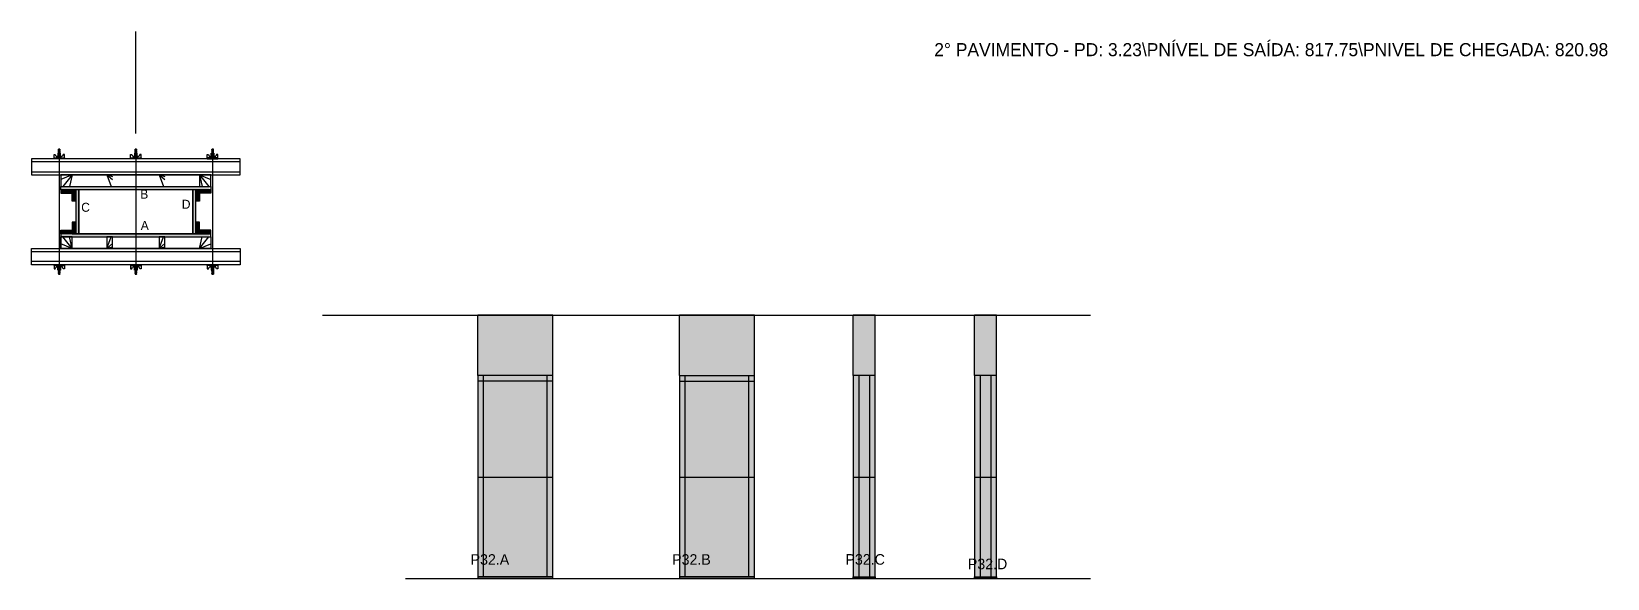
# Model space of a CAD drawing. Header units: metres. Extents: x 1918 to 3851, y 1644 to 2314.
import ezdxf

# ---------------------------------------------------------------- set-up
doc = ezdxf.new("R2010")
doc.units = ezdxf.units.M
for name, color, linetype in [('CHAPA', 7, 'Continuous'), ('COTA', 7, 'Continuous'), ('Hachura', 7, 'Continuous'), ('Madeira', 7, 'Continuous'), ('NOMENCLATURA', 7, 'Continuous'), ('Nível', 7, 'Continuous'), ('Painéis', 7, 'Continuous'), ('Perfil Metálico', 7, 'Continuous'), ('SARR_2.2x7', 7, 'Continuous'), ('SARRAFO', 7, 'Continuous'), ('Texto Seção', 7, 'Continuous'), ('TEXTO_GERAL', 7, 'Continuous')]:
    doc.layers.add(name, color=color, linetype=linetype)

msp = doc.modelspace()

# ---------------------------------------------------------------- hatches: boundary and pattern name
at = {"layer": 'COTA'}
h = msp.add_hatch(color=7, dxfattribs=at)
h.dxf.hatch_style = 1
h.paths.add_polyline_path([(2465.5, 1892.7), (2557.5, 1892.7), (2557.5, 1892.7), (2557.5, 1966.7), (2557.5, 1966.7), (2465.5, 1966.7), (2465.5, 1966.7), (2465.5, 1892.7)])
h = msp.add_hatch(color=7, dxfattribs=at)
h.dxf.hatch_style = 1
h.paths.add_polyline_path([(2712.7, 1892.7), (2804.7, 1892.7), (2804.7, 1892.7), (2804.7, 1966.7), (2804.7, 1966.7), (2712.7, 1966.7), (2712.7, 1966.7), (2712.7, 1892.7)])
h = msp.add_hatch(color=7, dxfattribs=at)
h.dxf.hatch_style = 1
h.paths.add_polyline_path([(2952.7, 1892.7), (2952.7, 1966.7), (2952.7, 1966.7), (2925.7, 1966.7), (2925.7, 1966.7), (2925.7, 1892.7), (2925.7, 1892.7), (2952.7, 1892.7)])
h = msp.add_hatch(color=7, dxfattribs=at)
h.dxf.hatch_style = 1
h.paths.add_polyline_path([(3101.6, 1892.7), (3101.6, 1966.7), (3101.6, 1966.7), (3074.6, 1966.7), (3074.6, 1966.7), (3074.6, 1892.7), (3074.6, 1892.7), (3101.6, 1892.7)])
at = {"layer": 'Hachura'}
h = msp.add_hatch(color=7, dxfattribs=at)
h.dxf.hatch_style = 1
h.paths.add_polyline_path([(1951.9, 2120.5), (1951.9, 2124.5), (1951.9, 2124.5), (2135.9, 2124.5), (2135.9, 2124.5), (2135.9, 2120.5), (2135.9, 2120.5), (1951.9, 2120.5)])
h = msp.add_hatch(color=7, dxfattribs=at)
h.dxf.hatch_style = 1
h.paths.add_polyline_path([(1967.9, 2120.5), (1967.9, 2116.1), (1967.9, 2116.1), (1953.9, 2116.1), (1953.9, 2116.1), (1953.9, 2120.5), (1953.9, 2120.5), (1967.9, 2120.5)])
h = msp.add_hatch(color=7, dxfattribs=at)
h.dxf.hatch_style = 1
h.paths.add_polyline_path([(1972.3, 2120.5), (1967.9, 2120.5), (1967.9, 2120.5), (1967.9, 2106.5), (1967.9, 2106.5), (1972.3, 2106.5), (1972.3, 2106.5), (1972.3, 2120.5)])
h = msp.add_hatch(color=7, dxfattribs=at)
h.dxf.hatch_style = 1
h.paths.add_polyline_path([(1975.9, 2120.5), (1972.3, 2120.5), (1972.3, 2120.5), (1972.3, 2066.5), (1972.3, 2066.5), (1975.9, 2066.5), (1975.9, 2066.5), (1975.9, 2120.5)])
h = msp.add_hatch(color=7, dxfattribs=at)
h.dxf.hatch_style = 1
h.paths.add_polyline_path([(1975.9, 2120.5), (1972.3, 2120.5), (1972.3, 2120.5), (1972.3, 2066.5), (1972.3, 2066.5), (1975.9, 2066.5), (1975.9, 2066.5), (1975.9, 2120.5)])
h = msp.add_hatch(color=7, dxfattribs=at)
h.dxf.hatch_style = 1
h.paths.add_polyline_path([(2119.5, 2120.5), (2115.9, 2120.5), (2115.9, 2120.5), (2115.9, 2066.5), (2115.9, 2066.5), (2119.5, 2066.5), (2119.5, 2066.5), (2119.5, 2120.5)])
h = msp.add_hatch(color=7, dxfattribs=at)
h.dxf.hatch_style = 1
h.paths.add_polyline_path([(2119.5, 2120.5), (2115.9, 2120.5), (2115.9, 2120.5), (2115.9, 2066.5), (2115.9, 2066.5), (2119.5, 2066.5), (2119.5, 2066.5), (2119.5, 2120.5)])
h = msp.add_hatch(color=7, dxfattribs=at)
h.dxf.hatch_style = 1
h.paths.add_polyline_path([(2123.9, 2120.5), (2119.5, 2120.5), (2119.5, 2120.5), (2119.5, 2106.5), (2119.5, 2106.5), (2123.9, 2106.5), (2123.9, 2106.5), (2123.9, 2120.5)])
h = msp.add_hatch(color=7, dxfattribs=at)
h.dxf.hatch_style = 1
h.paths.add_polyline_path([(2123.9, 2120.5), (2123.9, 2116.1), (2123.9, 2116.1), (2137.9, 2116.1), (2137.9, 2116.1), (2137.9, 2120.5), (2137.9, 2120.5), (2123.9, 2120.5)])
h = msp.add_hatch(color=7, dxfattribs=at)
h.dxf.hatch_style = 1
h.paths.add_polyline_path([(1967.9, 2066.5), (1967.9, 2070.9), (1967.9, 2070.9), (1953.9, 2070.9), (1953.9, 2070.9), (1953.9, 2066.5), (1953.9, 2066.5), (1967.9, 2066.5)])
h = msp.add_hatch(color=7, dxfattribs=at)
h.dxf.hatch_style = 1
h.paths.add_polyline_path([(1972.3, 2066.5), (1967.9, 2066.5), (1967.9, 2066.5), (1967.9, 2080.5), (1967.9, 2080.5), (1972.3, 2080.5), (1972.3, 2080.5), (1972.3, 2066.5)])
h = msp.add_hatch(color=7, dxfattribs=at)
h.dxf.hatch_style = 1
h.paths.add_polyline_path([(2123.9, 2066.5), (2119.5, 2066.5), (2119.5, 2066.5), (2119.5, 2080.5), (2119.5, 2080.5), (2123.9, 2080.5), (2123.9, 2080.5), (2123.9, 2066.5)])
h = msp.add_hatch(color=7, dxfattribs=at)
h.dxf.hatch_style = 1
h.paths.add_polyline_path([(2123.9, 2066.5), (2123.9, 2070.9), (2123.9, 2070.9), (2137.9, 2070.9), (2137.9, 2070.9), (2137.9, 2066.5), (2137.9, 2066.5), (2123.9, 2066.5)])
h = msp.add_hatch(color=7, dxfattribs=at)
h.dxf.hatch_style = 1
h.paths.add_polyline_path([(1951.9, 2066.5), (1951.9, 2062.5), (1951.9, 2062.5), (2135.9, 2062.5), (2135.9, 2062.5), (2135.9, 2066.5), (2135.9, 2066.5), (1951.9, 2066.5)])
h = msp.add_hatch(color=7, dxfattribs=at)
h.dxf.hatch_style = 1
h.paths.add_polyline_path([(2557.5, 1643.7), (2557.5, 1892.7), (2557.5, 1892.7), (2465.5, 1892.7), (2465.5, 1892.7), (2465.5, 1643.7), (2465.5, 1643.7), (2557.5, 1643.7)])
h = msp.add_hatch(color=7, dxfattribs=at)
h.dxf.hatch_style = 1
h.paths.add_polyline_path([(2804.7, 1643.7), (2804.7, 1892.7), (2804.7, 1892.7), (2712.7, 1892.7), (2712.7, 1892.7), (2712.7, 1643.7), (2712.7, 1643.7), (2804.7, 1643.7)])
h = msp.add_hatch(color=7, dxfattribs=at)
h.dxf.hatch_style = 1
h.paths.add_polyline_path([(2952.7, 1643.7), (2952.7, 1892.7), (2952.7, 1892.7), (2925.7, 1892.7), (2925.7, 1892.7), (2925.7, 1643.7), (2925.7, 1643.7), (2952.7, 1643.7)])
h = msp.add_hatch(color=7, dxfattribs=at)
h.dxf.hatch_style = 1
h.paths.add_polyline_path([(3101.6, 1643.7), (3101.6, 1892.7), (3101.6, 1892.7), (3074.6, 1892.7), (3074.6, 1892.7), (3074.6, 1643.7), (3074.6, 1643.7), (3101.6, 1643.7)])

# ---------------------------------------------------------------- linework, layer by layer
at = {"layer": 'CHAPA', "color": 7, "lineweight": 25}
for points in [[(1953.9, 2120.5), (1953.9, 2124.5), (2137.9, 2124.5), (2137.9, 2120.5)], [(1953.9, 2120.5), (1953.9, 2124.5), (2137.9, 2124.5), (2137.9, 2120.5)], [(1975.9, 2120.5), (1972.3, 2120.5), (1972.3, 2066.5), (1975.9, 2066.5)], [(1975.9, 2120.5), (1972.3, 2120.5), (1972.3, 2066.5), (1975.9, 2066.5)], [(2119.5, 2120.5), (2115.9, 2120.5), (2115.9, 2066.5), (2119.5, 2066.5)], [(2119.5, 2120.5), (2115.9, 2120.5), (2115.9, 2066.5), (2119.5, 2066.5)], [(1953.9, 2066.5), (1953.9, 2062.5), (2137.9, 2062.5), (2137.9, 2066.5)], [(1953.9, 2066.5), (1953.9, 2062.5), (2137.9, 2062.5), (2137.9, 2066.5)]]:
    msp.add_lwpolyline(points, close=True, dxfattribs=at)
at = {"layer": 'COTA', "color": 7, "lineweight": 25}
for p, q in [((2557.5, 1966.7), (2465.5, 1966.7)), ((2465.5, 1892.7), (2465.5, 1966.7)), ((2557.5, 1892.7), (2557.5, 1966.7)), ((2804.7, 1966.7), (2712.7, 1966.7)), ((2712.7, 1892.7), (2712.7, 1966.7)), ((2804.7, 1892.7), (2804.7, 1966.7)), ((2952.7, 1966.7), (2925.7, 1966.7)), ((2925.7, 1892.7), (2925.7, 1966.7)), ((2952.7, 1892.7), (2952.7, 1966.7)), ((3101.6, 1966.7), (3074.6, 1966.7)), ((3074.6, 1892.7), (3074.6, 1966.7)), ((3101.6, 1892.7), (3101.6, 1966.7))]:
    msp.add_line(p, q, dxfattribs=at)
at = {"layer": 'Defpoints', "color": 7, "lineweight": 25}
msp.add_line((2045.9, 2189.4), (2045.9, 2314.4), dxfattribs=at)
at = {"layer": 'Hachura', "color": 7, "lineweight": 25}
for p, q in [((1953.6, 2165.2), (1950.2, 2165.2)), ((1953.6, 2165.2), (1950.2, 2165.2)), ((1950.2, 2165.2), (1950.2, 2162)), ((1950.8, 2169.6), (1953, 2168.5)), ((1952.9, 2168.3), (1950.8, 2169.4)), ((1950.8, 2168.4), (1953, 2167.3)), ((1952.9, 2167.1), (1950.8, 2168.2)), ((1950.8, 2167.3), (1953, 2166.2)), ((1952.9, 2166), (1950.8, 2167)), ((1952, 2165.2), (1950.8, 2165.9)), ((1950.9, 2170), (1951.2, 2170.3)), ((1950.9, 2169.7), (1950.9, 2170)), ((1950.9, 2170), (1950.9, 2170)), ((1952.8, 2170), (1950.9, 2170)), ((1950.9, 2169.7), (1952.8, 2168.7)), ((1950.9, 2169.7), (1952.8, 2168.7)), ((1950.9, 2168.5), (1950.9, 2169.2)), ((1952.8, 2168.2), (1950.9, 2169.2)), ((1950.9, 2168.5), (1952.8, 2167.6)), ((1950.9, 2167.4), (1950.9, 2168)), ((1952.8, 2167), (1950.9, 2168)), ((1950.9, 2167.8), (1950.9, 2168)), ((1950.9, 2167.4), (1952.8, 2166.4)), ((1950.9, 2166.2), (1950.9, 2166.8)), ((1952.8, 2165.9), (1950.9, 2166.8)), ((1950.9, 2166.2), (1952.8, 2165.2)), ((1951.8, 2165.2), (1950.9, 2165.7)), ((1950.9, 2165.2), (1950.9, 2165.7)), ((1951.2, 2170.3), (1952.5, 2170.3)), ((1951.3, 2165.2), (1951.3, 2162)), ((1952.8, 2169.4), (1951.5, 2170)), ((1952.9, 2169.4), (1951.8, 2170)), ((1951.9, 2169.3), (1951.9, 2021.5)), ((1952.3, 2170), (1953, 2169.7)), ((1952.8, 2170), (1952.5, 2170.3)), ((1952.6, 2170), (1952.8, 2169.9)), ((1952.8, 2169.9), (1952.8, 2170)), ((1952.8, 2169.4), (1952.8, 2168.7)), ((1952.8, 2167.6), (1952.8, 2168.2)), ((1952.8, 2166.8), (1952.8, 2167)), ((1952.8, 2166.8), (1952.8, 2166.4)), ((1952.8, 2165.9), (1952.8, 2165.2)), ((1952.8, 2165.2), (1952.8, 2162)), ((1953.6, 2162), (1953.6, 2165.2)), ((2047.6, 2165.2), (2044.2, 2165.2)), ((2047.6, 2165.2), (2044.2, 2165.2)), ((2044.2, 2165.2), (2044.2, 2162)), ((2044.8, 2169.6), (2047, 2168.5)), ((2046.9, 2168.3), (2044.8, 2169.4)), ((2044.8, 2168.4), (2047, 2167.3)), ((2046.9, 2167.1), (2044.8, 2168.2)), ((2044.8, 2167.3), (2047, 2166.2)), ((2046.9, 2166), (2044.8, 2167)), ((2046, 2165.2), (2044.8, 2165.9)), ((2044.9, 2170), (2045.2, 2170.3)), ((2044.9, 2169.7), (2044.9, 2170)), ((2044.9, 2170), (2044.9, 2170)), ((2046.8, 2170), (2044.9, 2170)), ((2044.9, 2169.7), (2046.8, 2168.7)), ((2044.9, 2169.7), (2046.8, 2168.7)), ((2044.9, 2168.5), (2044.9, 2169.2)), ((2046.8, 2168.2), (2044.9, 2169.2)), ((2044.9, 2168.5), (2046.8, 2167.6)), ((2044.9, 2167.4), (2044.9, 2168)), ((2046.8, 2167), (2044.9, 2168)), ((2044.9, 2167.8), (2044.9, 2168)), ((2044.9, 2167.4), (2046.8, 2166.4)), ((2044.9, 2166.2), (2044.9, 2166.8)), ((2046.8, 2165.9), (2044.9, 2166.8)), ((2044.9, 2166.2), (2046.8, 2165.2)), ((2045.8, 2165.2), (2044.9, 2165.7)), ((2044.9, 2165.2), (2044.9, 2165.7)), ((2045.2, 2170.3), (2046.5, 2170.3)), ((2045.3, 2165.2), (2045.3, 2162)), ((2046.8, 2169.4), (2045.5, 2170)), ((2046.9, 2169.4), (2045.8, 2170)), ((2045.9, 2169.3), (2045.9, 2021.5)), ((2046.3, 2170), (2047, 2169.7)), ((2046.8, 2170), (2046.5, 2170.3)), ((2046.6, 2170), (2046.8, 2169.9)), ((2046.8, 2169.9), (2046.8, 2170)), ((2046.8, 2169.4), (2046.8, 2168.7)), ((2046.8, 2167.6), (2046.8, 2168.2)), ((2046.8, 2166.8), (2046.8, 2167)), ((2046.8, 2166.8), (2046.8, 2166.4)), ((2046.8, 2165.9), (2046.8, 2165.2)), ((2046.8, 2165.2), (2046.8, 2162)), ((2047.6, 2162), (2047.6, 2165.2)), ((2138.2, 2165.2), (2141.6, 2165.2)), ((2138.2, 2165.2), (2141.6, 2165.2)), ((2138.2, 2162), (2138.2, 2165.2)), ((2139.5, 2170), (2138.9, 2169.7)), ((2138.9, 2169.4), (2140.1, 2170)), ((2141, 2169.6), (2138.9, 2168.5)), ((2138.9, 2168.3), (2141.1, 2169.4)), ((2141, 2168.4), (2138.9, 2167.3)), ((2138.9, 2167.1), (2141.1, 2168.2)), ((2141, 2167.3), (2138.9, 2166.2)), ((2138.9, 2166), (2141.1, 2167)), ((2139, 2170), (2139.3, 2170.3)), ((2139.3, 2170), (2139, 2169.9)), ((2139, 2169.9), (2139, 2170)), ((2139, 2169.4), (2140.3, 2170)), ((2139, 2170), (2141, 2170)), ((2141, 2169.7), (2139, 2168.7)), ((2141, 2169.7), (2139, 2168.7)), ((2139, 2169.4), (2139, 2168.7)), ((2139, 2168.2), (2141, 2169.2)), ((2141, 2168.5), (2139, 2167.6)), ((2139, 2167.6), (2139, 2168.2)), ((2139, 2167), (2141, 2168)), ((2141, 2167.4), (2139, 2166.4)), ((2139, 2166.8), (2139, 2167)), ((2139, 2166.8), (2139, 2166.4)), ((2139, 2165.9), (2141, 2166.8)), ((2141, 2166.2), (2139, 2165.2)), ((2139, 2165.9), (2139, 2165.2)), ((2139, 2165.2), (2139, 2162)), ((2140.6, 2170.3), (2139.3, 2170.3)), ((2139.8, 2165.2), (2141.1, 2165.9)), ((2139.9, 2169.3), (2139.9, 2021.5)), ((2140.1, 2165.2), (2141, 2165.7)), ((2141, 2170), (2140.6, 2170.3)), ((2140.6, 2165.2), (2140.6, 2162)), ((2141, 2169.7), (2141, 2170)), ((2141, 2170), (2141, 2170)), ((2141, 2168.5), (2141, 2169.2)), ((2141, 2167.4), (2141, 2168)), ((2141, 2167.8), (2141, 2168)), ((2141, 2166.2), (2141, 2166.8)), ((2141, 2165.2), (2141, 2165.7)), ((2141.6, 2165.2), (2141.6, 2162)), ((1945.5, 2158.5), (1945.5, 2163.7)), ((1945.5, 2163.7), (1947.1, 2163.7)), ((1945.5, 2159.4), (1958.4, 2159.4)), ((1945.5, 2159.4), (1950.6, 2159.4)), ((1958.4, 2158.5), (1945.5, 2158.5)), ((1945.6, 2159.4), (1945.6, 2158.5)), ((1945.8, 2159.4), (1945.8, 2158.5)), ((1946.2, 2159.4), (1946.2, 2158.5)), ((1946.6, 2159.4), (1946.6, 2158.5)), ((1947.1, 2163.7), (1947.7, 2161.5)), ((1947.5, 2159.4), (1947.5, 2158.5)), ((1948, 2161.2), (1950, 2161.2)), ((1948.9, 2159.4), (1948.9, 2158.5)), ((1957.4, 2158.5), (1949.6, 2158.5)), ((1950, 2162), (1953.9, 2162)), ((1950, 2159.4), (1950, 2162)), ((1951.9, 2159.4), (1950, 2159.4)), ((1950.6, 2159.4), (1951.3, 2159.4)), ((1951, 2159.1), (1951, 2159.3)), ((1951, 2158.7), (1951, 2159.1)), ((1951.6, 2159.4), (1951.6, 2161.4)), ((1951.9, 2159.4), (1951.9, 2158.5)), ((1952.1, 2161.4), (1952.1, 2159.4)), ((1952.9, 2159.3), (1952.9, 2158.9)), ((1953.9, 2162), (1953.6, 2162)), ((1953.9, 2162), (1953.6, 2162)), ((1953.9, 2162), (1953.9, 2159.4)), ((1955.8, 2161.2), (1953.9, 2161.2)), ((1954.9, 2159.4), (1954.9, 2158.5)), ((1956.7, 2163.7), (1956.1, 2161.5)), ((1956.4, 2159.4), (1956.4, 2158.5)), ((1958.4, 2163.7), (1956.7, 2163.7)), ((1957.2, 2159.4), (1957.2, 2158.5)), ((1957.7, 2159.4), (1957.7, 2158.5)), ((1958, 2159.4), (1958, 2158.5)), ((1958.2, 2159.4), (1958.2, 2158.5)), ((1958.4, 2159.4), (1958.4, 2163.7)), ((1958.4, 2159.4), (1958.4, 2158.5)), ((2039.5, 2158.5), (2039.5, 2163.7)), ((2039.5, 2163.7), (2041.1, 2163.7)), ((2039.5, 2159.4), (2052.4, 2159.4)), ((2039.5, 2159.4), (2044.6, 2159.4)), ((2052.4, 2158.5), (2039.5, 2158.5)), ((2039.6, 2159.4), (2039.6, 2158.5)), ((2039.8, 2159.4), (2039.8, 2158.5)), ((2040.2, 2159.4), (2040.2, 2158.5)), ((2040.6, 2159.4), (2040.6, 2158.5)), ((2041.1, 2163.7), (2041.7, 2161.5)), ((2041.5, 2159.4), (2041.5, 2158.5)), ((2042, 2161.2), (2044, 2161.2)), ((2042.9, 2159.4), (2042.9, 2158.5)), ((2051.4, 2158.5), (2043.6, 2158.5)), ((2044, 2162), (2047.9, 2162)), ((2044, 2159.4), (2044, 2162)), ((2045.9, 2159.4), (2044, 2159.4)), ((2044.6, 2159.4), (2045.3, 2159.4)), ((2045, 2159.1), (2045, 2159.3)), ((2045, 2158.7), (2045, 2159.1)), ((2045.6, 2159.4), (2045.6, 2161.4)), ((2045.9, 2159.4), (2045.9, 2158.5)), ((2046.1, 2161.4), (2046.1, 2159.4)), ((2046.9, 2159.3), (2046.9, 2158.9)), ((2047.9, 2162), (2047.6, 2162)), ((2047.9, 2162), (2047.6, 2162)), ((2047.9, 2162), (2047.9, 2159.4)), ((2049.8, 2161.2), (2047.9, 2161.2)), ((2048.9, 2159.4), (2048.9, 2158.5)), ((2050.7, 2163.7), (2050.1, 2161.5)), ((2050.4, 2159.4), (2050.4, 2158.5)), ((2052.4, 2163.7), (2050.7, 2163.7)), ((2051.2, 2159.4), (2051.2, 2158.5)), ((2051.7, 2159.4), (2051.7, 2158.5)), ((2052, 2159.4), (2052, 2158.5)), ((2052.2, 2159.4), (2052.2, 2158.5)), ((2052.4, 2159.4), (2052.4, 2163.7)), ((2052.4, 2159.4), (2052.4, 2158.5)), ((2133.5, 2159.4), (2133.5, 2163.7)), ((2133.5, 2163.7), (2135.2, 2163.7)), ((2146.4, 2159.4), (2133.5, 2159.4)), ((2133.5, 2159.4), (2133.5, 2158.5)), ((2133.5, 2158.5), (2146.4, 2158.5)), ((2133.6, 2159.4), (2133.6, 2158.5)), ((2133.8, 2159.4), (2133.8, 2158.5)), ((2134.2, 2159.4), (2134.2, 2158.5)), ((2134.4, 2158.5), (2142.2, 2158.5)), ((2134.6, 2159.4), (2134.6, 2158.5)), ((2135.2, 2163.7), (2135.7, 2161.5)), ((2135.5, 2159.4), (2135.5, 2158.5)), ((2136, 2161.2), (2138, 2161.2)), ((2136.9, 2159.4), (2136.9, 2158.5)), ((2141.9, 2162), (2138, 2162)), ((2138, 2162), (2138, 2159.4)), ((2138, 2162), (2138.2, 2162)), ((2138, 2162), (2138.2, 2162)), ((2138.9, 2159.3), (2138.9, 2158.9)), ((2139.7, 2161.4), (2139.7, 2159.4)), ((2139.9, 2159.4), (2141.9, 2159.4)), ((2139.9, 2159.4), (2139.9, 2158.5)), ((2140.2, 2159.4), (2140.2, 2161.4)), ((2141.2, 2159.4), (2140.6, 2159.4)), ((2140.9, 2159.1), (2140.9, 2159.3)), ((2140.9, 2158.7), (2140.9, 2159.1)), ((2146.4, 2159.4), (2141.2, 2159.4)), ((2141.9, 2159.4), (2141.9, 2162)), ((2143.8, 2161.2), (2141.9, 2161.2)), ((2143, 2159.4), (2143, 2158.5)), ((2144.7, 2163.7), (2144.1, 2161.5)), ((2144.4, 2159.4), (2144.4, 2158.5)), ((2146.4, 2163.7), (2144.7, 2163.7)), ((2145.2, 2159.4), (2145.2, 2158.5)), ((2145.7, 2159.4), (2145.7, 2158.5)), ((2146, 2159.4), (2146, 2158.5)), ((2146.2, 2159.4), (2146.2, 2158.5)), ((2146.4, 2158.5), (2146.4, 2163.7)), ((1958.4, 2028.5), (1945.5, 2028.5)), ((1945.5, 2028.5), (1945.5, 2023.4)), ((1945.5, 2027.6), (1958.4, 2027.6)), ((1945.5, 2027.6), (1950.6, 2027.6)), ((1945.5, 2023.4), (1947.1, 2023.4)), ((1945.6, 2027.6), (1945.6, 2028.5)), ((1945.8, 2027.6), (1945.8, 2028.5)), ((1946.2, 2027.6), (1946.2, 2028.5)), ((1946.6, 2027.6), (1946.6, 2028.5)), ((1947.1, 2023.4), (1947.7, 2025.6)), ((1947.5, 2027.6), (1947.5, 2028.5)), ((1948, 2025.8), (1950, 2025.8)), ((1948.9, 2027.6), (1948.9, 2028.5)), ((1957.4, 2028.5), (1949.6, 2028.5)), ((1951.9, 2027.6), (1950, 2027.6)), ((1950, 2027.6), (1950, 2025)), ((1950, 2025), (1953.9, 2025)), ((1950.2, 2021.8), (1950.2, 2025)), ((1953.6, 2021.9), (1950.2, 2021.9)), ((1953.6, 2021.8), (1950.2, 2021.8)), ((1950.6, 2027.6), (1951.3, 2027.6)), ((1952, 2021.8), (1950.8, 2021.2)), ((1952.9, 2021.1), (1950.8, 2020)), ((1950.8, 2019.8), (1953, 2020.9)), ((1952.9, 2019.9), (1950.8, 2018.9)), ((1950.8, 2018.6), (1953, 2019.7)), ((1952.9, 2018.8), (1950.8, 2017.7)), ((1950.8, 2017.5), (1953, 2018.5)), ((1950.9, 2020.9), (1952.8, 2021.8)), ((1951.8, 2021.8), (1950.9, 2021.4)), ((1950.9, 2021.8), (1950.9, 2021.4)), ((1952.8, 2021.2), (1950.9, 2020.2)), ((1950.9, 2020.9), (1950.9, 2020.2)), ((1950.9, 2019.7), (1952.8, 2020.7)), ((1952.8, 2020), (1950.9, 2019)), ((1950.9, 2019.7), (1950.9, 2019)), ((1950.9, 2018.5), (1952.8, 2019.5)), ((1950.9, 2019.3), (1950.9, 2019)), ((1952.8, 2018.9), (1950.9, 2017.9)), ((1950.9, 2018.5), (1950.9, 2017.9)), ((1950.9, 2017.4), (1952.8, 2018.3)), ((1950.9, 2017.4), (1952.8, 2018.3)), ((1950.9, 2017.4), (1950.9, 2017)), ((1950.9, 2017), (1950.9, 2017)), ((1950.9, 2017), (1951.2, 2016.7)), ((1952.8, 2017), (1950.9, 2017)), ((1951, 2028.4), (1951, 2027.9)), ((1951, 2027.9), (1951, 2027.7)), ((1951.2, 2016.7), (1952.5, 2016.7)), ((1951.3, 2021.8), (1951.3, 2025)), ((1952.8, 2017.7), (1951.5, 2017)), ((1951.6, 2027.6), (1951.6, 2025.6)), ((1952.9, 2017.6), (1951.8, 2017)), ((1951.9, 2027.6), (1951.9, 2028.5)), ((1952.1, 2025.6), (1952.1, 2027.6)), ((1952.3, 2017), (1953, 2017.4)), ((1952.8, 2017), (1952.5, 2016.7)), ((1952.6, 2017), (1952.8, 2017.2)), ((1952.8, 2021.8), (1952.8, 2025)), ((1952.8, 2021.2), (1952.8, 2021.8)), ((1952.8, 2020.2), (1952.8, 2020.7)), ((1952.8, 2020.2), (1952.8, 2020)), ((1952.8, 2019.5), (1952.8, 2018.9)), ((1952.8, 2017.7), (1952.8, 2018.3)), ((1952.8, 2017.2), (1952.8, 2017)), ((1952.9, 2027.8), (1952.9, 2028.2)), ((1953.6, 2025), (1953.6, 2021.8)), ((1953.9, 2025), (1953.6, 2025)), ((1953.9, 2025), (1953.6, 2025)), ((1953.9, 2025), (1953.9, 2027.6)), ((1955.8, 2025.8), (1953.9, 2025.8)), ((1954.9, 2027.6), (1954.9, 2028.5)), ((1956.7, 2023.4), (1956.1, 2025.6)), ((1956.4, 2027.6), (1956.4, 2028.5)), ((1958.4, 2023.4), (1956.7, 2023.4)), ((1957.2, 2027.6), (1957.2, 2028.5)), ((1957.7, 2027.6), (1957.7, 2028.5)), ((1958, 2027.6), (1958, 2028.5)), ((1958.2, 2027.6), (1958.2, 2028.5)), ((1958.4, 2027.6), (1958.4, 2028.5)), ((1958.4, 2027.6), (1958.4, 2023.4)), ((2052.4, 2028.5), (2039.5, 2028.5)), ((2039.5, 2028.5), (2039.5, 2023.4)), ((2039.5, 2027.6), (2052.4, 2027.6)), ((2039.5, 2027.6), (2044.6, 2027.6)), ((2039.5, 2023.4), (2041.1, 2023.4)), ((2039.6, 2027.6), (2039.6, 2028.5)), ((2039.8, 2027.6), (2039.8, 2028.5)), ((2040.2, 2027.6), (2040.2, 2028.5)), ((2040.6, 2027.6), (2040.6, 2028.5)), ((2041.1, 2023.4), (2041.7, 2025.6)), ((2041.5, 2027.6), (2041.5, 2028.5)), ((2042, 2025.8), (2044, 2025.8)), ((2042.9, 2027.6), (2042.9, 2028.5)), ((2051.4, 2028.5), (2043.6, 2028.5)), ((2045.9, 2027.6), (2044, 2027.6)), ((2044, 2027.6), (2044, 2025)), ((2044, 2025), (2047.9, 2025)), ((2044.2, 2021.8), (2044.2, 2025)), ((2047.6, 2021.9), (2044.2, 2021.9)), ((2047.6, 2021.8), (2044.2, 2021.8)), ((2044.6, 2027.6), (2045.3, 2027.6)), ((2046, 2021.8), (2044.8, 2021.2)), ((2046.9, 2021.1), (2044.8, 2020)), ((2044.8, 2019.8), (2047, 2020.9)), ((2046.9, 2019.9), (2044.8, 2018.9)), ((2044.8, 2018.6), (2047, 2019.7)), ((2046.9, 2018.8), (2044.8, 2017.7)), ((2044.8, 2017.5), (2047, 2018.5)), ((2044.9, 2020.9), (2046.8, 2021.8)), ((2045.8, 2021.8), (2044.9, 2021.4)), ((2044.9, 2021.8), (2044.9, 2021.4)), ((2046.8, 2021.2), (2044.9, 2020.2)), ((2044.9, 2020.9), (2044.9, 2020.2)), ((2044.9, 2019.7), (2046.8, 2020.7)), ((2046.8, 2020), (2044.9, 2019)), ((2044.9, 2019.7), (2044.9, 2019)), ((2044.9, 2018.5), (2046.8, 2019.5)), ((2044.9, 2019.3), (2044.9, 2019)), ((2046.8, 2018.9), (2044.9, 2017.9)), ((2044.9, 2018.5), (2044.9, 2017.9)), ((2044.9, 2017.4), (2046.8, 2018.3)), ((2044.9, 2017.4), (2046.8, 2018.3)), ((2044.9, 2017.4), (2044.9, 2017)), ((2044.9, 2017), (2044.9, 2017)), ((2044.9, 2017), (2045.2, 2016.7)), ((2046.8, 2017), (2044.9, 2017)), ((2045, 2028.4), (2045, 2027.9)), ((2045, 2027.9), (2045, 2027.7)), ((2045.2, 2016.7), (2046.5, 2016.7)), ((2045.3, 2021.8), (2045.3, 2025)), ((2046.8, 2017.7), (2045.5, 2017)), ((2045.6, 2027.6), (2045.6, 2025.6)), ((2046.9, 2017.6), (2045.8, 2017)), ((2045.9, 2027.6), (2045.9, 2028.5)), ((2046.1, 2025.6), (2046.1, 2027.6)), ((2046.3, 2017), (2047, 2017.4)), ((2046.8, 2017), (2046.5, 2016.7)), ((2046.6, 2017), (2046.8, 2017.2)), ((2046.8, 2021.8), (2046.8, 2025)), ((2046.8, 2021.2), (2046.8, 2021.8)), ((2046.8, 2020.2), (2046.8, 2020.7)), ((2046.8, 2020.2), (2046.8, 2020)), ((2046.8, 2019.5), (2046.8, 2018.9)), ((2046.8, 2017.7), (2046.8, 2018.3)), ((2046.8, 2017.2), (2046.8, 2017)), ((2046.9, 2027.8), (2046.9, 2028.2)), ((2047.6, 2025), (2047.6, 2021.8)), ((2047.9, 2025), (2047.6, 2025)), ((2047.9, 2025), (2047.6, 2025)), ((2047.9, 2025), (2047.9, 2027.6)), ((2049.8, 2025.8), (2047.9, 2025.8)), ((2048.9, 2027.6), (2048.9, 2028.5)), ((2050.7, 2023.4), (2050.1, 2025.6)), ((2050.4, 2027.6), (2050.4, 2028.5)), ((2052.4, 2023.4), (2050.7, 2023.4)), ((2051.2, 2027.6), (2051.2, 2028.5)), ((2051.7, 2027.6), (2051.7, 2028.5)), ((2052, 2027.6), (2052, 2028.5)), ((2052.2, 2027.6), (2052.2, 2028.5)), ((2052.4, 2027.6), (2052.4, 2028.5)), ((2052.4, 2027.6), (2052.4, 2023.4)), ((2133.5, 2028.5), (2146.4, 2028.5)), ((2133.5, 2027.6), (2133.5, 2028.5)), ((2146.4, 2027.6), (2133.5, 2027.6)), ((2133.5, 2027.6), (2133.5, 2023.4)), ((2133.5, 2023.4), (2135.2, 2023.4)), ((2133.6, 2027.6), (2133.6, 2028.5)), ((2133.8, 2027.6), (2133.8, 2028.5)), ((2134.2, 2027.6), (2134.2, 2028.5)), ((2134.4, 2028.5), (2142.2, 2028.5)), ((2134.6, 2027.6), (2134.6, 2028.5)), ((2135.2, 2023.4), (2135.7, 2025.6)), ((2135.5, 2027.6), (2135.5, 2028.5)), ((2136, 2025.8), (2138, 2025.8)), ((2136.9, 2027.6), (2136.9, 2028.5)), ((2138, 2025), (2138, 2027.6)), ((2141.9, 2025), (2138, 2025)), ((2138, 2025), (2138.2, 2025)), ((2138, 2025), (2138.2, 2025)), ((2138.2, 2025), (2138.2, 2021.8)), ((2138.2, 2021.9), (2141.6, 2021.9)), ((2138.2, 2021.8), (2141.6, 2021.8)), ((2138.9, 2027.8), (2138.9, 2028.2)), ((2138.9, 2021.1), (2141.1, 2020)), ((2141, 2019.8), (2138.9, 2020.9)), ((2138.9, 2019.9), (2141.1, 2018.9)), ((2141, 2018.6), (2138.9, 2019.7)), ((2138.9, 2018.8), (2141.1, 2017.7)), ((2141, 2017.5), (2138.9, 2018.5)), ((2138.9, 2017.6), (2140.1, 2017)), ((2139.5, 2017), (2138.9, 2017.4)), ((2139, 2021.8), (2139, 2025)), ((2139, 2021.2), (2139, 2021.8)), ((2141, 2020.9), (2139, 2021.8)), ((2139, 2021.2), (2141, 2020.2)), ((2139, 2020.2), (2139, 2020.7)), ((2141, 2019.7), (2139, 2020.7)), ((2139, 2020.2), (2139, 2020)), ((2139, 2020), (2141, 2019)), ((2139, 2019.5), (2139, 2018.9)), ((2141, 2018.5), (2139, 2019.5)), ((2139, 2018.9), (2141, 2017.9)), ((2141, 2017.4), (2139, 2018.3)), ((2139, 2017.7), (2139, 2018.3)), ((2141, 2017.4), (2139, 2018.3)), ((2139, 2017.7), (2140.3, 2017)), ((2139.3, 2017), (2139, 2017.2)), ((2139, 2017.2), (2139, 2017)), ((2139, 2017), (2139.3, 2016.7)), ((2139, 2017), (2141, 2017)), ((2140.6, 2016.7), (2139.3, 2016.7)), ((2139.7, 2025.6), (2139.7, 2027.6)), ((2139.8, 2021.8), (2141.1, 2021.2)), ((2139.9, 2027.6), (2139.9, 2028.5)), ((2139.9, 2027.6), (2141.9, 2027.6)), ((2140.1, 2021.8), (2141, 2021.4)), ((2140.2, 2027.6), (2140.2, 2025.6)), ((2141.2, 2027.6), (2140.6, 2027.6)), ((2140.6, 2021.8), (2140.6, 2025)), ((2141, 2017), (2140.6, 2016.7)), ((2140.9, 2028.4), (2140.9, 2027.9)), ((2140.9, 2027.9), (2140.9, 2027.7)), ((2141, 2021.8), (2141, 2021.4)), ((2141, 2020.9), (2141, 2020.2)), ((2141, 2019.7), (2141, 2019)), ((2141, 2019.3), (2141, 2019)), ((2141, 2018.5), (2141, 2017.9)), ((2141, 2017.4), (2141, 2017)), ((2141, 2017), (2141, 2017)), ((2146.4, 2027.6), (2141.2, 2027.6)), ((2141.6, 2021.8), (2141.6, 2025)), ((2141.9, 2027.6), (2141.9, 2025)), ((2143.8, 2025.8), (2141.9, 2025.8)), ((2143, 2027.6), (2143, 2028.5)), ((2144.7, 2023.4), (2144.1, 2025.6)), ((2144.4, 2027.6), (2144.4, 2028.5)), ((2146.4, 2023.4), (2144.7, 2023.4)), ((2145.2, 2027.6), (2145.2, 2028.5)), ((2145.7, 2027.6), (2145.7, 2028.5)), ((2146, 2027.6), (2146, 2028.5)), ((2146.2, 2027.6), (2146.2, 2028.5)), ((2146.4, 2028.5), (2146.4, 2023.4))]:
    msp.add_line(p, q, dxfattribs=at)
at = {"layer": 'Madeira', "color": 7, "lineweight": 25}
for p, q in [((1967.9, 2138.5), (1953.9, 2133.1)), ((1967.9, 2138.5), (1956.4, 2124.5)), ((1967.9, 2138.5), (1964.4, 2124.5)), ((2010.4, 2138.5), (2017.4, 2132.8)), ((2010.4, 2138.5), (2017.4, 2136.8)), ((2010.4, 2138.5), (2015.8, 2124.5)), ((2074.4, 2138.5), (2081.4, 2132.8)), ((2074.4, 2138.5), (2081.4, 2136.8)), ((2074.4, 2138.5), (2079.8, 2124.5)), ((2123.9, 2138.5), (2135.4, 2124.5)), ((2123.9, 2138.5), (2127.4, 2124.5)), ((2123.9, 2138.5), (2137.9, 2133.1)), ((1967.9, 2048.5), (1953.9, 2054)), ((1967.9, 2048.5), (1956.4, 2062.5)), ((1967.9, 2048.5), (1964.4, 2062.5)), ((2010.4, 2048.5), (2015.8, 2062.5)), ((2010.4, 2048.5), (2017.4, 2054.3)), ((2010.4, 2048.5), (2017.4, 2050.3)), ((2074.4, 2048.5), (2079.8, 2062.5)), ((2074.4, 2048.5), (2081.4, 2054.3)), ((2074.4, 2048.5), (2081.4, 2050.3)), ((2123.9, 2048.5), (2135.4, 2062.5)), ((2123.9, 2048.5), (2127.4, 2062.5)), ((2123.9, 2048.5), (2137.9, 2053.9))]:
    msp.add_line(p, q, dxfattribs=at)
for points in [[(1953.9, 2138.5), (1953.9, 2124.5), (2137.9, 2124.5), (2137.9, 2138.5)], [(2123.9, 2138.5), (2123.9, 2124.5), (2137.9, 2124.5), (2137.9, 2138.5)], [(1967.9, 2048.5), (1967.9, 2062.5), (1953.9, 2062.5), (1953.9, 2048.5)], [(1953.9, 2048.5), (1953.9, 2062.5), (2137.9, 2062.5), (2137.9, 2048.5)], [(2010.4, 2048.5), (2017.4, 2048.5), (2017.4, 2062.5), (2010.4, 2062.5)], [(2074.4, 2048.5), (2081.4, 2048.5), (2081.4, 2062.5), (2074.4, 2062.5)]]:
    msp.add_lwpolyline(points, close=True, dxfattribs=at)
at = {"layer": 'Nível', "color": 7, "lineweight": 25}
for p, q in [((2274.7, 1966.7), (3216.7, 1966.7)), ((2376.8, 1643.7), (3216.7, 1643.7))]:
    msp.add_line(p, q, dxfattribs=at)
at = {"layer": 'Painéis', "color": 7, "lineweight": 25}
for p, q in [((2465.5, 1892.7), (2465.5, 1643.7)), ((2557.5, 1892.7), (2465.5, 1892.7)), ((2557.5, 1643.7), (2557.5, 1892.7)), ((2712.7, 1892.7), (2712.7, 1643.7)), ((2712.7, 1892.7), (2804.7, 1892.7)), ((2804.7, 1643.7), (2804.7, 1892.7)), ((2925.7, 1892.7), (2925.7, 1645.7)), ((2952.7, 1892.7), (2925.7, 1892.7)), ((2952.7, 1645.7), (2952.7, 1892.7)), ((3074.6, 1892.7), (3074.6, 1645.7)), ((3101.6, 1892.7), (3074.6, 1892.7)), ((3101.6, 1645.7), (3101.6, 1892.7)), ((2557.5, 1767.7), (2465.5, 1767.7)), ((2804.7, 1767.7), (2712.7, 1767.7)), ((2952.7, 1767.7), (2925.7, 1767.7)), ((3101.6, 1767.7), (3074.6, 1767.7)), ((2465.5, 1645.7), (2557.5, 1645.7)), ((2712.7, 1645.7), (2804.7, 1645.7)), ((2925.7, 1645.7), (2952.7, 1645.7)), ((3074.6, 1645.7), (3101.6, 1645.7))]:
    msp.add_line(p, q, dxfattribs=at)
for points in [[(2115.9, 2066.5), (2115.9, 2120.5), (1975.9, 2120.5), (1975.9, 2066.5)], [(2557.5, 1645.7), (2465.5, 1645.7), (2465.5, 1643.7), (2557.5, 1643.7)], [(2804.7, 1645.7), (2712.7, 1645.7), (2712.7, 1643.7), (2804.7, 1643.7)], [(2925.7, 1645.7), (2952.7, 1645.7), (2952.7, 1643.7), (2925.7, 1643.7)], [(3074.6, 1645.7), (3101.6, 1645.7), (3101.6, 1643.7), (3074.6, 1643.7)]]:
    msp.add_lwpolyline(points, close=True, dxfattribs=at)
at = {"layer": 'Perfil Metálico', "color": 7, "lineweight": 25}
for points in [[(1917.9, 2158.5), (1917.9, 2138.5), (2173.9, 2138.5), (2173.9, 2158.5)], [(2173.9, 2142.5), (2173.9, 2154.5), (1917.9, 2154.5), (1917.9, 2142.5)], [(1917.9, 2028.5), (1917.9, 2048.5), (2173.9, 2048.5), (2173.9, 2028.5)], [(2173.9, 2044.5), (2173.9, 2032.5), (1917.9, 2032.5), (1917.9, 2044.5)]]:
    msp.add_lwpolyline(points, close=True, dxfattribs=at)
at = {"layer": 'SARR_2.2x7', "color": 7, "lineweight": 25}
for p, q in [((2557.5, 1885.7), (2465.5, 1885.7)), ((2472.5, 1767.7), (2472.5, 1892.7)), ((2550.5, 1767.7), (2550.5, 1892.7)), ((2712.7, 1885.7), (2804.7, 1885.7)), ((2719.7, 1767.7), (2719.7, 1892.7)), ((2797.7, 1767.7), (2797.7, 1892.7)), ((2932.7, 1892.7), (2932.7, 1645.7)), ((2945.7, 1892.7), (2945.7, 1645.7)), ((3081.6, 1892.7), (3081.6, 1645.7)), ((3094.6, 1892.7), (3094.6, 1645.7)), ((2472.5, 1645.7), (2472.5, 1767.7)), ((2550.5, 1645.7), (2550.5, 1767.7)), ((2719.7, 1645.7), (2719.7, 1767.7)), ((2797.7, 1645.7), (2797.7, 1767.7)), ((2472.5, 1645.7), (2472.5, 1645.7)), ((2550.5, 1645.7), (2550.5, 1645.7)), ((2719.7, 1645.7), (2719.7, 1645.7)), ((2797.7, 1645.7), (2797.7, 1645.7))]:
    msp.add_line(p, q, dxfattribs=at)
at = {"layer": 'SARRAFO', "color": 7, "lineweight": 25}
for points in [[(1953.9, 2116.1), (1967.9, 2116.1), (1967.9, 2120.5), (1953.9, 2120.5)], [(1967.9, 2106.5), (1967.9, 2120.5), (1972.3, 2120.5), (1972.3, 2106.5)], [(2119.5, 2106.5), (2119.5, 2120.5), (2123.9, 2120.5), (2123.9, 2106.5)], [(2137.9, 2116.1), (2123.9, 2116.1), (2123.9, 2120.5), (2137.9, 2120.5)], [(1953.9, 2070.9), (1967.9, 2070.9), (1967.9, 2066.5), (1953.9, 2066.5)], [(1967.9, 2080.5), (1967.9, 2066.5), (1972.3, 2066.5), (1972.3, 2080.5)], [(2119.5, 2080.5), (2119.5, 2066.5), (2123.9, 2066.5), (2123.9, 2080.5)], [(2137.9, 2070.9), (2123.9, 2070.9), (2123.9, 2066.5), (2137.9, 2066.5)]]:
    msp.add_lwpolyline(points, close=True, dxfattribs=at)

# ---------------------------------------------------------------- texts
at = {"layer": 'NOMENCLATURA', "color": 7, "lineweight": 25}
msp.add_text('2° PAVIMENTO - PD: 3.23\\PNÍVEL DE SAÍDA: 817.75\\PNIVEL DE CHEGADA: 820.98', height=16, dxfattribs=at).set_placement((3025.2, 2284.2))
at = {"layer": 'Texto Seção', "color": 7, "lineweight": 25}
for s, p in [('P32.A', (2456.5, 1660.5)), ('P32.B', (2703.7, 1660.5)), ('P32.C', (2916.3, 1660.6)), ('P32.D', (3066.4, 1655))]:
    msp.add_text(s, height=13, dxfattribs=at).set_placement(p)
at = {"layer": 'TEXTO_GERAL', "color": 7, "lineweight": 25}
for s, p in [('B', (2051.3, 2109.5)), ('D', (2102.3, 2097.1)), ('C', (1978.9, 2093.4)), ('A', (2051.9, 2071.1))]:
    msp.add_text(s, height=11, dxfattribs=at).set_placement(p)

doc.saveas('drawing.dxf')
